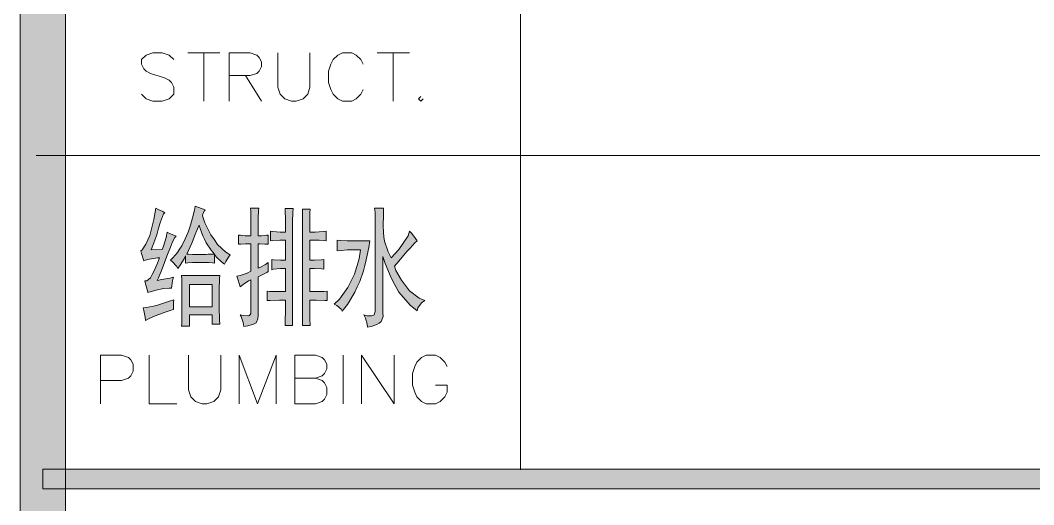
# Model space of a CAD drawing. Header units: millimetres. Extents: x 0 to 586, y 0 to 414.
# Drawn here: x 541.05 to 556.49, y 312.73 to 320.11 of the extents above; entities that cross this region are included whole.
import ezdxf

# ---------------------------------------------------------------- set-up
doc = ezdxf.new("R2010")
doc.units = ezdxf.units.MM

msp = doc.modelspace()

# ---------------------------------------------------------------- hatches: boundary and pattern name
h = msp.add_hatch(color=0)
h.dxf.hatch_style = 2
h.paths.add_polyline_path([(541.736139, 9.860139), (541.048222, 9.860139), (541.048222, 404.223361), (541.736139, 404.223361)])
h = msp.add_hatch(color=0)
h.dxf.hatch_style = 2
h.paths.add_polyline_path([(543.249556, 317.175444), (543.231917, 317.157806), (543.186056, 317.037861), (543.154306, 316.939083), (543.126083, 316.840306), (543.069639, 316.678028), (543.041417, 316.611), (543.207222, 316.618056), (543.231917, 316.667444), (543.270722, 316.8015), (543.288361, 316.882639), (543.320111, 316.861472), (543.387139, 316.83325), (543.422417, 316.819139), (543.404778, 316.797972), (543.3695, 316.734472), (543.351861, 316.692139), (543.334222, 316.653333), (543.281306, 316.51575), (543.246028, 316.416972), (543.21075, 316.321722), (543.154306, 316.184139), (543.133139, 316.145333), (543.203694, 316.159444), (543.327167, 316.180611), (543.383611, 316.194722), (543.3695, 316.145333), (543.355389, 316.064194), (543.351861, 316.028917), (543.316583, 316.028917), (543.235444, 316.021861), (543.186056, 316.011278), (543.140194, 316.000694), (543.041417, 315.976), (542.992028, 315.961889), (542.981444, 316.00775), (542.95675, 316.095944), (542.946167, 316.138278), (542.974389, 316.138278), (543.030833, 316.187667), (543.055528, 316.237056), (543.08375, 316.282917), (543.136667, 316.409917), (543.168417, 316.487528), (543.136667, 316.487528), (543.076694, 316.480472), (543.044944, 316.476944), (543.013194, 316.469889), (542.95675, 316.45225), (542.928528, 316.441667), (542.921472, 316.476944), (542.896778, 316.554556), (542.882667, 316.596889), (542.907361, 316.611), (542.960278, 316.695667), (542.992028, 316.762694), (543.02025, 316.829722), (543.08375, 317.073139), (543.1155, 317.246), (543.150778, 317.224833), (543.217806, 317.193083)])
h = msp.add_hatch(color=0)
h.paths.add_polyline_path([(543.863389, 317.221306), (543.852806, 317.203667), (543.831639, 317.157806), (543.824583, 317.129583), (543.859861, 317.020222), (543.951583, 316.840306), (544.0045, 316.766222), (544.053889, 316.692139), (544.177361, 316.575722), (544.247917, 316.533389), (544.219694, 316.501639), (544.177361, 316.434611), (544.159722, 316.395806), (544.113861, 316.427556), (544.03625, 316.501639), (544.008028, 316.540444), (544.008028, 316.409917), (543.976278, 316.413444), (543.919833, 316.416972), (543.891611, 316.416972), (543.708167, 316.416972), (543.672889, 316.416972), (543.602333, 316.413444), (543.567056, 316.409917), (543.567056, 316.519278), (543.545889, 316.476944), (543.485917, 316.378167), (543.447111, 316.32525), (543.425944, 316.364056), (543.3695, 316.427556), (543.334222, 316.455778), (543.373028, 316.487528), (543.443583, 316.568667), (543.475333, 316.621583), (543.507083, 316.6745), (543.56, 316.776806), (543.581167, 316.826194), (543.605861, 316.879111), (543.641139, 316.984944), (543.658778, 317.041389), (543.672889, 317.097833), (543.701111, 317.21425), (543.711694, 317.27775), (543.7505, 317.260111), (543.824583, 317.235417)])
h.paths.add_polyline_path([(544.0045, 316.5475), (543.955111, 316.607472), (543.881028, 316.720361), (543.856333, 316.773278), (543.831639, 316.826194), (543.789306, 316.935556), (543.771667, 316.988472), (543.746972, 316.932028), (543.704639, 316.819139), (543.683472, 316.766222), (543.662306, 316.713306), (543.612917, 316.603944), (543.584694, 316.5475), (543.612917, 316.543972), (543.672889, 316.540444), (543.708167, 316.540444), (543.881028, 316.540444), (543.90925, 316.543972), (543.97275, 316.5475)])
h = msp.add_hatch(color=0)
h.dxf.hatch_style = 2
h.paths.add_polyline_path([(544.346694, 316.208833), (544.396083, 316.219417), (544.505444, 316.258222), (544.561889, 316.286444), (544.561889, 316.702722), (544.5125, 316.702722), (544.477222, 316.702722), (544.410194, 316.699194), (544.374917, 316.695667), (544.374917, 316.836778), (544.403139, 316.83325), (544.473694, 316.826194), (544.5125, 316.826194), (544.561889, 316.826194), (544.561889, 317.037861), (544.561889, 317.090778), (544.558361, 317.196611), (544.554833, 317.246), (544.681833, 317.246), (544.674778, 317.203667), (544.67125, 317.097833), (544.67125, 317.037861), (544.67125, 316.826194), (544.724167, 316.826194), (544.79825, 316.83325), (544.822944, 316.836778), (544.822944, 316.695667), (544.773556, 316.699194), (544.699472, 316.702722), (544.67125, 316.702722), (544.67125, 316.332306), (544.706528, 316.346417), (544.784139, 316.38875), (544.822944, 316.416972), (544.822944, 316.371111), (544.822944, 316.300556), (544.826472, 316.279389), (544.801778, 316.265278), (544.724167, 316.226472), (544.67125, 316.201778), (544.67125, 315.612639), (544.667722, 315.56325), (544.643028, 315.49975), (544.621861, 315.489167), (544.600694, 315.478583), (544.516028, 315.453889), (544.456056, 315.443306), (544.445472, 315.506806), (544.413722, 315.598528), (544.396083, 315.619694), (544.445472, 315.612639), (544.5125, 315.605583), (544.526611, 315.609111), (544.540722, 315.612639), (544.558361, 315.640861), (544.561889, 315.665556), (544.561889, 316.155917), (544.526611, 316.138278), (544.445472, 316.085361), (544.396083, 316.046556), (544.389028, 316.081833), (544.364333, 316.162972)])
h = msp.add_hatch(color=0)
h.dxf.hatch_style = 2
h.paths.add_polyline_path([(546.579778, 317.246), (546.579778, 317.186028), (546.579778, 317.083722), (546.57625, 317.037861), (546.57625, 316.988472), (546.579778, 316.875583), (546.586833, 316.808556), (546.597417, 316.741528), (546.650333, 316.57925), (546.696194, 316.487528), (546.816139, 316.618056), (546.95725, 316.822667), (546.978417, 316.89675), (547.013694, 316.857944), (547.070139, 316.783861), (547.094833, 316.748583), (547.059556, 316.716833), (546.985472, 316.639222), (546.946667, 316.596889), (546.911389, 316.554556), (546.812611, 316.438139), (546.749111, 316.364056), (546.770278, 316.297028), (546.854944, 316.148861), (546.914917, 316.067722), (546.978417, 315.986583), (547.126583, 315.873694), (547.21125, 315.838417), (547.161861, 315.806667), (547.105417, 315.729056), (547.094833, 315.683194), (546.985472, 315.771389), (546.816139, 315.968944), (546.756167, 316.078306), (546.696194, 316.184139), (546.604472, 316.402861), (546.572722, 316.508694), (546.572722, 315.651444), (546.57625, 315.598528), (546.548028, 315.520917), (546.51275, 315.496222), (546.481, 315.475056), (546.392806, 315.443306), (546.336361, 315.43625), (546.332833, 315.478583), (546.308139, 315.570306), (546.283444, 315.619694), (546.329306, 315.609111), (546.396333, 315.605583), (546.4175, 315.612639), (546.438667, 315.619694), (546.456306, 315.672611), (546.456306, 315.714944), (546.456306, 316.935556), (546.456306, 317.034333), (546.452778, 317.186028), (546.445722, 317.246)])
h = msp.add_hatch(color=0)
h.dxf.hatch_style = 2
h.paths.add_polyline_path([(545.087528, 316.988472), (545.087528, 317.080194), (545.084, 317.203667), (545.084, 317.238944), (545.203944, 317.238944), (545.200417, 317.1825), (545.196889, 317.044917), (545.196889, 316.96025), (545.196889, 315.457417), (545.084, 315.457417), (545.084, 315.542083), (545.087528, 315.679667), (545.087528, 315.729056), (545.087528, 315.845472), (544.995806, 315.845472), (544.854694, 315.841944), (544.808833, 315.838417), (544.808833, 315.983056), (544.847639, 315.979528), (544.985222, 315.976), (545.087528, 315.976), (545.087528, 316.32525), (545.013444, 316.32525), (544.907611, 316.318194), (544.879389, 316.307611), (544.879389, 316.462833), (544.904083, 316.459306), (545.009917, 316.455778), (545.087528, 316.455778), (545.087528, 316.759167), (545.002861, 316.759167), (544.889972, 316.755639), (544.86175, 316.748583), (544.86175, 316.89675), (544.8935, 316.889694), (545.006389, 316.882639), (545.087528, 316.882639)])
h = msp.add_hatch(color=0)
h.dxf.hatch_style = 2
h.paths.add_polyline_path([(545.465, 317.228361), (545.461472, 317.178972), (545.457944, 317.051972), (545.457944, 316.974361), (545.457944, 316.882639), (545.539083, 316.882639), (545.662556, 316.889694), (545.708417, 316.89675), (545.708417, 316.748583), (545.666083, 316.755639), (545.599056, 316.759167), (545.574361, 316.759167), (545.457944, 316.759167), (545.457944, 316.455778), (545.5285, 316.455778), (545.637861, 316.459306), (545.673139, 316.462833), (545.673139, 316.318194), (545.637861, 316.321722), (545.5285, 316.32525), (545.457944, 316.32525), (545.457944, 315.976), (545.542611, 315.976), (545.673139, 315.979528), (545.722528, 315.983056), (545.722528, 315.838417), (545.68725, 315.841944), (545.556722, 315.845472), (545.457944, 315.845472), (545.457944, 315.729056), (545.457944, 315.697306), (545.461472, 315.56325), (545.465, 315.457417), (545.348583, 315.457417), (545.348583, 316.974361), (545.348583, 317.059028), (545.345056, 317.186028), (545.345056, 317.228361)])
h = msp.add_hatch(color=0)
h.dxf.hatch_style = 2
h.paths.add_polyline_path([(546.371639, 316.748583), (546.357528, 316.646278), (546.318722, 316.459306), (546.297556, 316.374639), (546.276389, 316.2935), (546.219944, 316.127694), (546.181139, 316.046556), (546.145861, 315.965417), (546.032972, 315.778444), (545.951833, 315.676139), (545.934194, 315.707889), (545.870694, 315.764333), (545.831889, 315.781972), (545.913028, 315.859583), (546.040028, 316.0395), (546.089417, 316.138278), (546.138806, 316.240583), (546.209361, 316.476944), (546.230528, 316.611), (546.075306, 316.611), (546.032972, 316.611), (545.934194, 316.603944), (545.87775, 316.596889), (545.87775, 316.759167), (545.930667, 316.755639), (546.025917, 316.748583), (546.06825, 316.748583)])
h = msp.add_hatch(color=0)
h.paths.add_polyline_path([(543.969222, 315.482111), (543.969222, 315.619694), (543.627028, 315.619694), (543.627028, 315.450361), (543.503556, 315.450361), (543.507083, 315.496222), (543.510611, 315.683194), (543.510611, 315.820778), (543.510611, 315.961889), (543.507083, 316.162972), (543.503556, 316.222944), (544.085639, 316.222944), (544.082111, 316.173556), (544.078583, 315.997167), (544.078583, 315.866639), (544.078583, 315.739639), (544.082111, 315.545611), (544.085639, 315.482111)])
h.paths.add_polyline_path([(543.969222, 315.743167), (543.969222, 316.085361), (543.627028, 316.085361), (543.627028, 315.743167)])
h = msp.add_hatch(color=0)
h.dxf.hatch_style = 2
h.paths.add_polyline_path([(542.917944, 315.729056), (542.967333, 315.732583), (543.076694, 315.75375), (543.136667, 315.771389), (543.200167, 315.789028), (543.323639, 315.827833), (543.387139, 315.852528), (543.383611, 315.813722), (543.380083, 315.739639), (543.383611, 315.704361), (543.344806, 315.693778), (543.238972, 315.6585), (543.171944, 315.633806), (543.104917, 315.605583), (542.999083, 315.559722), (542.95675, 315.535028), (542.949694, 315.587944), (542.928528, 315.686722)])
h = msp.add_hatch(color=0)
h.dxf.hatch_style = 2
h.paths.add_polyline_path([(541.390417, 312.973861), (541.390417, 313.270194), (575.772139, 313.270194), (575.772139, 312.973861)])

# ---------------------------------------------------------------- linework, layer by layer
at = {"color": 0, "lineweight": 0}
for points in [[(541.736139, 9.860139), (541.048222, 9.860139), (541.048222, 404.223361), (541.736139, 404.223361)], [(543.249556, 317.175444), (543.231917, 317.157806), (543.186056, 317.037861), (543.154306, 316.939083), (543.126083, 316.840306), (543.069639, 316.678028), (543.041417, 316.611), (543.207222, 316.618056), (543.231917, 316.667444), (543.270722, 316.8015), (543.288361, 316.882639), (543.320111, 316.861472), (543.387139, 316.83325), (543.422417, 316.819139), (543.404778, 316.797972), (543.3695, 316.734472), (543.351861, 316.692139), (543.334222, 316.653333), (543.281306, 316.51575), (543.246028, 316.416972), (543.21075, 316.321722), (543.154306, 316.184139), (543.133139, 316.145333), (543.203694, 316.159444), (543.327167, 316.180611), (543.383611, 316.194722), (543.3695, 316.145333), (543.355389, 316.064194), (543.351861, 316.028917), (543.316583, 316.028917), (543.235444, 316.021861), (543.186056, 316.011278), (543.140194, 316.000694), (543.041417, 315.976), (542.992028, 315.961889), (542.981444, 316.00775), (542.95675, 316.095944), (542.946167, 316.138278), (542.974389, 316.138278), (543.030833, 316.187667), (543.055528, 316.237056), (543.08375, 316.282917), (543.136667, 316.409917), (543.168417, 316.487528), (543.136667, 316.487528), (543.076694, 316.480472), (543.044944, 316.476944), (543.013194, 316.469889), (542.95675, 316.45225), (542.928528, 316.441667), (542.921472, 316.476944), (542.896778, 316.554556), (542.882667, 316.596889), (542.907361, 316.611), (542.960278, 316.695667), (542.992028, 316.762694), (543.02025, 316.829722), (543.08375, 317.073139), (543.1155, 317.246), (543.150778, 317.224833), (543.217806, 317.193083)], [(543.863389, 317.221306), (543.852806, 317.203667), (543.831639, 317.157806), (543.824583, 317.129583), (543.859861, 317.020222), (543.951583, 316.840306), (544.0045, 316.766222), (544.053889, 316.692139), (544.177361, 316.575722), (544.247917, 316.533389), (544.219694, 316.501639), (544.177361, 316.434611), (544.159722, 316.395806), (544.113861, 316.427556), (544.03625, 316.501639), (544.008028, 316.540444), (544.008028, 316.409917), (543.976278, 316.413444), (543.919833, 316.416972), (543.891611, 316.416972), (543.708167, 316.416972), (543.672889, 316.416972), (543.602333, 316.413444), (543.567056, 316.409917), (543.567056, 316.519278), (543.545889, 316.476944), (543.485917, 316.378167), (543.447111, 316.32525), (543.425944, 316.364056), (543.3695, 316.427556), (543.334222, 316.455778), (543.373028, 316.487528), (543.443583, 316.568667), (543.475333, 316.621583), (543.507083, 316.6745), (543.56, 316.776806), (543.581167, 316.826194), (543.605861, 316.879111), (543.641139, 316.984944), (543.658778, 317.041389), (543.672889, 317.097833), (543.701111, 317.21425), (543.711694, 317.27775), (543.7505, 317.260111), (543.824583, 317.235417)], [(544.346694, 316.208833), (544.396083, 316.219417), (544.505444, 316.258222), (544.561889, 316.286444), (544.561889, 316.702722), (544.5125, 316.702722), (544.477222, 316.702722), (544.410194, 316.699194), (544.374917, 316.695667), (544.374917, 316.836778), (544.403139, 316.83325), (544.473694, 316.826194), (544.5125, 316.826194), (544.561889, 316.826194), (544.561889, 317.037861), (544.561889, 317.090778), (544.558361, 317.196611), (544.554833, 317.246), (544.681833, 317.246), (544.674778, 317.203667), (544.67125, 317.097833), (544.67125, 317.037861), (544.67125, 316.826194), (544.724167, 316.826194), (544.79825, 316.83325), (544.822944, 316.836778), (544.822944, 316.695667), (544.773556, 316.699194), (544.699472, 316.702722), (544.67125, 316.702722), (544.67125, 316.332306), (544.706528, 316.346417), (544.784139, 316.38875), (544.822944, 316.416972), (544.822944, 316.371111), (544.822944, 316.300556), (544.826472, 316.279389), (544.801778, 316.265278), (544.724167, 316.226472), (544.67125, 316.201778), (544.67125, 315.612639), (544.667722, 315.56325), (544.643028, 315.49975), (544.621861, 315.489167), (544.600694, 315.478583), (544.516028, 315.453889), (544.456056, 315.443306), (544.445472, 315.506806), (544.413722, 315.598528), (544.396083, 315.619694), (544.445472, 315.612639), (544.5125, 315.605583), (544.526611, 315.609111), (544.540722, 315.612639), (544.558361, 315.640861), (544.561889, 315.665556), (544.561889, 316.155917), (544.526611, 316.138278), (544.445472, 316.085361), (544.396083, 316.046556), (544.389028, 316.081833), (544.364333, 316.162972)], [(546.579778, 317.246), (546.579778, 317.186028), (546.579778, 317.083722), (546.57625, 317.037861), (546.57625, 316.988472), (546.579778, 316.875583), (546.586833, 316.808556), (546.597417, 316.741528), (546.650333, 316.57925), (546.696194, 316.487528), (546.816139, 316.618056), (546.95725, 316.822667), (546.978417, 316.89675), (547.013694, 316.857944), (547.070139, 316.783861), (547.094833, 316.748583), (547.059556, 316.716833), (546.985472, 316.639222), (546.946667, 316.596889), (546.911389, 316.554556), (546.812611, 316.438139), (546.749111, 316.364056), (546.770278, 316.297028), (546.854944, 316.148861), (546.914917, 316.067722), (546.978417, 315.986583), (547.126583, 315.873694), (547.21125, 315.838417), (547.161861, 315.806667), (547.105417, 315.729056), (547.094833, 315.683194), (546.985472, 315.771389), (546.816139, 315.968944), (546.756167, 316.078306), (546.696194, 316.184139), (546.604472, 316.402861), (546.572722, 316.508694), (546.572722, 315.651444), (546.57625, 315.598528), (546.548028, 315.520917), (546.51275, 315.496222), (546.481, 315.475056), (546.392806, 315.443306), (546.336361, 315.43625), (546.332833, 315.478583), (546.308139, 315.570306), (546.283444, 315.619694), (546.329306, 315.609111), (546.396333, 315.605583), (546.4175, 315.612639), (546.438667, 315.619694), (546.456306, 315.672611), (546.456306, 315.714944), (546.456306, 316.935556), (546.456306, 317.034333), (546.452778, 317.186028), (546.445722, 317.246)], [(545.087528, 316.988472), (545.087528, 317.080194), (545.084, 317.203667), (545.084, 317.238944), (545.203944, 317.238944), (545.200417, 317.1825), (545.196889, 317.044917), (545.196889, 316.96025), (545.196889, 315.457417), (545.084, 315.457417), (545.084, 315.542083), (545.087528, 315.679667), (545.087528, 315.729056), (545.087528, 315.845472), (544.995806, 315.845472), (544.854694, 315.841944), (544.808833, 315.838417), (544.808833, 315.983056), (544.847639, 315.979528), (544.985222, 315.976), (545.087528, 315.976), (545.087528, 316.32525), (545.013444, 316.32525), (544.907611, 316.318194), (544.879389, 316.307611), (544.879389, 316.462833), (544.904083, 316.459306), (545.009917, 316.455778), (545.087528, 316.455778), (545.087528, 316.759167), (545.002861, 316.759167), (544.889972, 316.755639), (544.86175, 316.748583), (544.86175, 316.89675), (544.8935, 316.889694), (545.006389, 316.882639), (545.087528, 316.882639)], [(545.465, 317.228361), (545.461472, 317.178972), (545.457944, 317.051972), (545.457944, 316.974361), (545.457944, 316.882639), (545.539083, 316.882639), (545.662556, 316.889694), (545.708417, 316.89675), (545.708417, 316.748583), (545.666083, 316.755639), (545.599056, 316.759167), (545.574361, 316.759167), (545.457944, 316.759167), (545.457944, 316.455778), (545.5285, 316.455778), (545.637861, 316.459306), (545.673139, 316.462833), (545.673139, 316.318194), (545.637861, 316.321722), (545.5285, 316.32525), (545.457944, 316.32525), (545.457944, 315.976), (545.542611, 315.976), (545.673139, 315.979528), (545.722528, 315.983056), (545.722528, 315.838417), (545.68725, 315.841944), (545.556722, 315.845472), (545.457944, 315.845472), (545.457944, 315.729056), (545.457944, 315.697306), (545.461472, 315.56325), (545.465, 315.457417), (545.348583, 315.457417), (545.348583, 316.974361), (545.348583, 317.059028), (545.345056, 317.186028), (545.345056, 317.228361)], [(544.0045, 316.5475), (543.955111, 316.607472), (543.881028, 316.720361), (543.856333, 316.773278), (543.831639, 316.826194), (543.789306, 316.935556), (543.771667, 316.988472), (543.746972, 316.932028), (543.704639, 316.819139), (543.683472, 316.766222), (543.662306, 316.713306), (543.612917, 316.603944), (543.584694, 316.5475), (543.612917, 316.543972), (543.672889, 316.540444), (543.708167, 316.540444), (543.881028, 316.540444), (543.90925, 316.543972), (543.97275, 316.5475)], [(546.371639, 316.748583), (546.357528, 316.646278), (546.318722, 316.459306), (546.297556, 316.374639), (546.276389, 316.2935), (546.219944, 316.127694), (546.181139, 316.046556), (546.145861, 315.965417), (546.032972, 315.778444), (545.951833, 315.676139), (545.934194, 315.707889), (545.870694, 315.764333), (545.831889, 315.781972), (545.913028, 315.859583), (546.040028, 316.0395), (546.089417, 316.138278), (546.138806, 316.240583), (546.209361, 316.476944), (546.230528, 316.611), (546.075306, 316.611), (546.032972, 316.611), (545.934194, 316.603944), (545.87775, 316.596889), (545.87775, 316.759167), (545.930667, 316.755639), (546.025917, 316.748583), (546.06825, 316.748583)], [(543.969222, 315.482111), (543.969222, 315.619694), (543.627028, 315.619694), (543.627028, 315.450361), (543.503556, 315.450361), (543.507083, 315.496222), (543.510611, 315.683194), (543.510611, 315.820778), (543.510611, 315.961889), (543.507083, 316.162972), (543.503556, 316.222944), (544.085639, 316.222944), (544.082111, 316.173556), (544.078583, 315.997167), (544.078583, 315.866639), (544.078583, 315.739639), (544.082111, 315.545611), (544.085639, 315.482111)], [(543.969222, 315.743167), (543.969222, 316.085361), (543.627028, 316.085361), (543.627028, 315.743167)], [(542.917944, 315.729056), (542.967333, 315.732583), (543.076694, 315.75375), (543.136667, 315.771389), (543.200167, 315.789028), (543.323639, 315.827833), (543.387139, 315.852528), (543.383611, 315.813722), (543.380083, 315.739639), (543.383611, 315.704361), (543.344806, 315.693778), (543.238972, 315.6585), (543.171944, 315.633806), (543.104917, 315.605583), (542.999083, 315.559722), (542.95675, 315.535028), (542.949694, 315.587944), (542.928528, 315.686722)], [(541.390417, 312.973861), (541.390417, 313.270194), (575.772139, 313.270194), (575.772139, 312.973861)]]:
    msp.add_lwpolyline(points, close=True, dxfattribs=at)
for points in [[(548.668222, 327.899889), (548.668222, 313.259611)], [(543.387139, 319.507306), (543.316583, 319.577861), (543.21075, 319.613139), (543.069639, 319.613139), (542.963806, 319.577861), (542.89325, 319.507306), (542.89325, 319.43675), (542.928528, 319.366194), (542.963806, 319.330917), (543.034361, 319.295639), (543.246028, 319.228611), (543.316583, 319.193333), (543.351861, 319.158056), (543.387139, 319.0875), (543.387139, 318.981667), (543.316583, 318.911111), (543.21075, 318.875833), (543.069639, 318.875833), (542.963806, 318.911111), (542.89325, 318.981667)], [(543.598806, 319.613139), (544.089167, 319.613139)], [(543.842222, 319.613139), (543.842222, 318.875833)], [(544.230278, 318.875833), (544.230278, 319.613139), (544.547778, 319.613139), (544.653611, 319.577861), (544.688889, 319.542583), (544.724167, 319.472028), (544.724167, 319.401472), (544.688889, 319.330917), (544.653611, 319.295639), (544.547778, 319.263889), (544.230278, 319.263889)], [(544.971111, 319.613139), (544.971111, 319.0875), (545.006389, 318.981667), (545.076944, 318.911111), (545.17925, 318.875833), (545.249806, 318.875833), (545.355639, 318.911111), (545.426194, 318.981667), (545.461472, 319.0875), (545.461472, 319.613139)], [(546.272861, 319.43675), (546.237583, 319.507306), (546.167028, 319.577861), (546.096472, 319.613139), (545.955361, 319.613139), (545.884806, 319.577861), (545.81425, 319.507306), (545.778972, 319.43675), (545.743694, 319.330917), (545.743694, 319.158056), (545.778972, 319.052222), (545.81425, 318.981667), (545.884806, 318.911111), (545.955361, 318.875833), (546.096472, 318.875833), (546.167028, 318.911111), (546.237583, 318.981667), (546.272861, 319.052222)], [(546.484528, 319.613139), (546.974889, 319.613139)], [(546.727944, 319.613139), (546.727944, 318.875833)], [(544.477222, 319.263889), (544.724167, 318.875833)], [(547.151278, 318.946389), (547.116, 318.911111), (547.151278, 318.875833), (547.186556, 318.911111)], [(541.291639, 318.050333), (575.772139, 318.050333)], [(542.272361, 314.268556), (542.272361, 315.009389), (542.589861, 315.009389), (542.695694, 314.974111), (542.730972, 314.938833), (542.76625, 314.868278), (542.76625, 314.762444), (542.730972, 314.691889), (542.695694, 314.656611), (542.589861, 314.621333), (542.272361, 314.621333)], [(543.009667, 315.009389), (543.009667, 314.268556), (543.433, 314.268556)], [(543.609389, 315.009389), (543.609389, 314.480222), (543.644667, 314.374389), (543.715222, 314.303833), (543.821056, 314.268556), (543.891611, 314.268556), (543.997444, 314.303833), (544.068, 314.374389), (544.103278, 314.480222), (544.103278, 315.009389)], [(544.381972, 314.268556), (544.381972, 315.009389), (544.664194, 314.268556), (544.946417, 315.009389), (544.946417, 314.268556)], [(545.228639, 314.268556), (545.228639, 315.009389), (545.546139, 315.009389), (545.648444, 314.974111), (545.683722, 314.938833), (545.719, 314.868278), (545.719, 314.797722), (545.683722, 314.727167), (545.648444, 314.691889), (545.546139, 314.656611)], [(545.965944, 314.268556), (545.965944, 315.009389)], [(546.248167, 314.268556), (546.248167, 315.009389), (546.742056, 314.268556), (546.742056, 315.009389)], [(547.549917, 314.833), (547.514639, 314.903556), (547.444083, 314.974111), (547.373528, 315.009389), (547.232417, 315.009389), (547.161861, 314.974111), (547.091306, 314.903556), (547.056028, 314.833), (547.02075, 314.727167), (547.02075, 314.550778), (547.056028, 314.444944), (547.091306, 314.374389), (547.161861, 314.303833), (547.232417, 314.268556), (547.373528, 314.268556), (547.444083, 314.303833), (547.514639, 314.374389), (547.549917, 314.444944), (547.549917, 314.550778), (547.373528, 314.550778)], [(545.228639, 314.656611), (545.546139, 314.656611), (545.648444, 314.621333), (545.683722, 314.586056), (545.719, 314.5155), (545.719, 314.409667), (545.683722, 314.339111), (545.648444, 314.303833), (545.546139, 314.268556), (545.228639, 314.268556)]]:
    msp.add_lwpolyline(points, dxfattribs=at)

doc.saveas('drawing.dxf')
